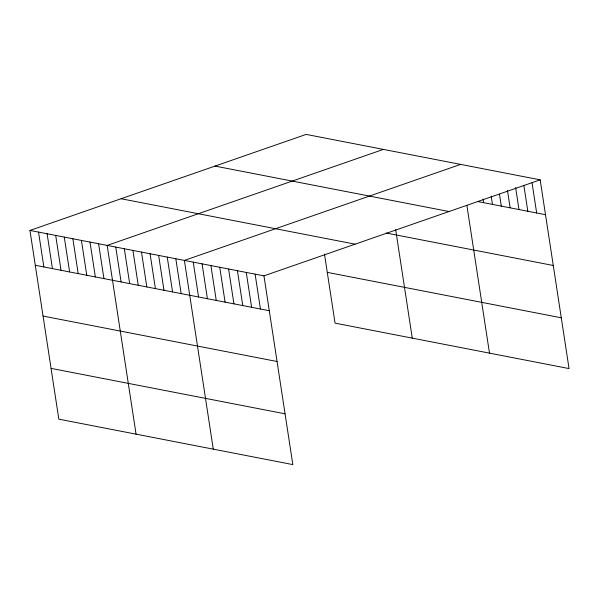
<?xml version="1.0" encoding="UTF-8"?>
<svg xmlns="http://www.w3.org/2000/svg" width="599" height="599" viewBox="0 0 599 599"><rect width="100%" height="100%" fill="white"/><g stroke="black" fill="none" stroke-linecap="round" stroke-linejoin="round"><path stroke-width="0.9" d="M29.95 230.42L263.949 275.862L292.836 464.599L58.829 419.158L29.95 230.42L306.164 134.401L540.171 179.842L569.05 368.58L335.051 323.138L324.478 254.051M383.39 149.398L107.169 245.418L136.055 434.155M460.609 164.388L184.387 260.408L213.274 449.153M263.949 275.862L540.171 179.842M477.433 201.489L545.502 214.704M215.019 166.088L449.018 211.529M386.198 233.041L553.274 265.484M121.103 198.733L355.102 244.175M327.279 272.365L561.278 317.799M35.281 265.282L269.288 310.724M43.053 316.062L277.06 361.504M51.057 368.378L285.064 413.819M532.032 182.71L536.667 212.989M523.893 185.578L527.824 211.267M515.612 187.532L518.981 209.553M507.473 190.407L510.146 207.838M499.476 194.196L501.303 206.123M491.202 196.15L492.46 204.401M483.064 199.018L483.625 202.687M466.913 205.599L489.488 353.133M395.662 229.597L412.269 338.136M255.114 274.14L260.445 309.002M246.271 272.425L251.602 307.287M237.429 270.711L242.767 305.572M228.593 268.996L233.924 303.858M219.751 267.274L225.089 302.136M210.908 265.559L216.246 300.421M202.073 263.845L207.404 298.706M193.23 262.122L198.569 296.992M175.814 258.746L181.145 293.607M167.233 257.076L172.564 291.938M158.653 255.414L163.984 290.275M150.072 253.744L155.403 288.606M141.491 252.082L146.822 286.943M132.911 250.412L138.242 285.274M124.33 248.75L129.669 283.612M115.749 247.08L121.088 281.942M98.588 243.748L103.927 278.61M90.007 242.086L95.346 276.948M81.427 240.416L86.765 275.278M72.853 238.746L78.184 273.616M64.273 237.084L69.604 271.946M55.692 235.414L61.023 270.284M47.111 233.752L52.442 268.614M38.531 232.083L43.862 266.944"/></g></svg>
